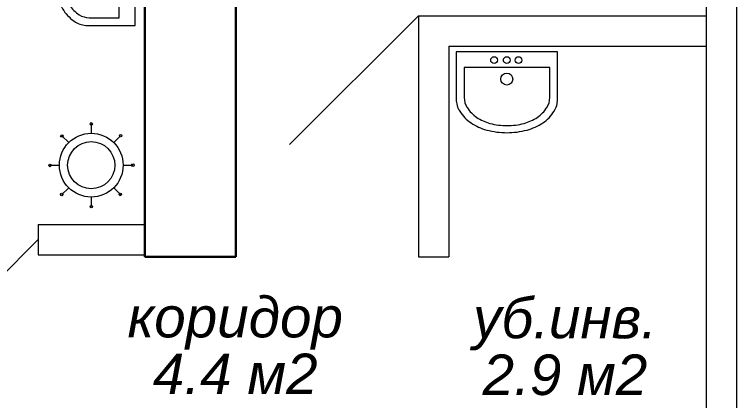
# Model space of a CAD drawing. Header units: metres. Extents: x 14591 to 15202, y 5442 to 5571.
# Drawn here: x 15082.164 to 15085.727, y 5498.006 to 5499.912 of the extents above; entities that cross this region are included whole.
import ezdxf

# ---------------------------------------------------------------- set-up
doc = ezdxf.new("R2010")
doc.units = ezdxf.units.M
doc.header["$MEASUREMENT"] = 0
doc.layers.add('Стены', color=7, linetype='Continuous', lineweight=13)
doc.styles.add('Style-Arial IF', font='ariali.ttf')

# ---------------------------------------------------------------- blocks, each defined once
blk = doc.blocks.new('ум6')
at = {"layer": 'Стены', "color": 7, "linetype": 'Continuous', "lineweight": 0}
for p, q in [((-0.3251, 0), (-0.3251, -0.3056)), ((0.3251, 0), (-0.3251, 0)), ((0.3251, -0.3056), (0.3251, 0)), ((-0.2736, -0.1025), (-0.2736, -0.2938)), ((0.275, -0.1025), (-0.2736, -0.1025)), ((0.275, -0.2938), (0.275, -0.1025))]:
    blk.add_line(p, q, dxfattribs=at)
for centre, radius in [((-0.0823, -0.0542), 0.0217), ((-0.0007, -0.0542), 0.0217), ((0.0743, -0.0542), 0.0217), ((-0.0007, -0.1758), 0.0383)]:
    blk.add_circle(centre, radius, dxfattribs=at)
for centre, radius, start, end in [((-0.1804, -0.3056), 0.1447, 180, 212.1154), ((-0.1515, -0.2938), 0.1221, 180, 212.1154), ((0.1529, -0.2938), 0.1221, 327.8846, 0), ((0.1804, -0.3056), 0.1447, 327.8846, 0), ((-0.0786, -0.248), 0.2081, 212.1154, 236.5784), ((0.08, -0.248), 0.2081, 303.4216, 327.8846), ((-0.094, -0.2514), 0.2467, 212.1154, 236.5784), ((0.094, -0.2514), 0.2467, 303.4216, 327.8846), ((-0.0372, -0.1654), 0.3498, 236.5784, 254.7118), ((-0.0307, -0.1754), 0.2951, 236.5784, 254.7118), ((0.0007, -0.0606), 0.4142, 254.7118, 270), ((0.0007, -0.0606), 0.4142, 270, 285.2882), ((0.0321, -0.1754), 0.2951, 285.2882, 303.4216), ((0.0372, -0.1654), 0.3498, 285.2882, 303.4216), ((0, -0.0292), 0.491, 254.7118, 270), ((0, -0.0292), 0.491, 270, 285.2882)]:
    blk.add_arc(centre, radius, start, end, dxfattribs=at)
blk = doc.blocks.new('*U132')
at = {"color": 7, "linetype": 'Continuous', "lineweight": 0}
for p, q in [((-0.0007, 0.2052), (-0.0007, 0.1578)), ((-0.0007, 0.2052), (-0.0007, 0.1578)), ((-0.1455, 0.1452), (-0.112, 0.1117)), ((-0.1455, 0.1452), (-0.112, 0.1117)), ((0.144, 0.1452), (0.1105, 0.1117)), ((0.144, 0.1452), (0.1105, 0.1117)), ((-0.2055, 0.0004), (-0.1581, 0.0004)), ((-0.2055, 0.0004), (-0.1581, 0.0004)), ((0.1566, 0.0004), (0.204, 0.0004)), ((0.1566, 0.0004), (0.204, 0.0004)), ((-0.112, -0.1108), (-0.1455, -0.1444)), ((-0.112, -0.1108), (-0.1455, -0.1444)), ((0.1105, -0.1108), (0.144, -0.1444)), ((0.1105, -0.1108), (0.144, -0.1444)), ((-0.0007, -0.1569), (-0.0007, -0.2043)), ((-0.0007, -0.1569), (-0.0007, -0.2043))]:
    blk.add_line(p, q, dxfattribs=at)
at = {"color": 7, "linetype": 'Continuous', "lineweight": 0, "flags": 128}
for points in [[(-0.0067, 0.2042, -1), (0.0056, 0.2042, -1), (-0.0067, 0.2042)], [(-0.0067, 0.2042, -1), (0.0056, 0.2042, -1), (-0.0067, 0.2042)], [(-0.1517, 0.1447, -1), (-0.1394, 0.1447, -1), (-0.1517, 0.1447)], [(-0.1517, 0.1447, -1), (-0.1394, 0.1447, -1), (-0.1517, 0.1447)], [(0.1382, 0.1461, -1), (0.1505, 0.1461, -1), (0.1382, 0.1461)], [(0.1382, 0.1461, -1), (0.1505, 0.1461, -1), (0.1382, 0.1461)], [(-0.2107, -0.0008, -1), (-0.1984, -0.0008, -1), (-0.2107, -0.0008)], [(-0.2107, -0.0008, -1), (-0.1984, -0.0008, -1), (-0.2107, -0.0008)], [(0.1984, 0.0006, -1), (0.2107, 0.0006, -1), (0.1984, 0.0006)], [(0.1984, 0.0006, -1), (0.2107, 0.0006, -1), (0.1984, 0.0006)], [(-0.1524, -0.1443, -1), (-0.1402, -0.1443, -1), (-0.1524, -0.1443)], [(-0.1524, -0.1443, -1), (-0.1402, -0.1443, -1), (-0.1524, -0.1443)], [(0.1366, -0.1439, -1), (0.1489, -0.1439, -1), (0.1366, -0.1439)], [(0.1366, -0.1439, -1), (0.1489, -0.1439, -1), (0.1366, -0.1439)], [(-0.0066, -0.2042, -1), (0.0056, -0.2042, -1), (-0.0066, -0.2042)], [(-0.0066, -0.2042, -1), (0.0056, -0.2042, -1), (-0.0066, -0.2042)]]:
    blk.add_lwpolyline(points, format="xyb", dxfattribs=at)
at = {"color": 7, "linetype": 'Continuous', "lineweight": 0}
for radius in [0.1573, 0.1573, 0.1164]:
    blk.add_circle((-0.0007, 0.0004), radius, dxfattribs=at)

msp = doc.modelspace()

# ---------------------------------------------------------------- linework, layer by layer
at = {"layer": 'Стены', "color": 7, "linetype": 'Continuous', "lineweight": 30}
for p, q in [((15082.80698868, 5502.57547989), (15082.80698868, 5498.71547989)), ((15083.25698868, 5502.57547989), (15083.25698868, 5498.71547989)), ((15082.80698868, 5498.71547989), (15083.25698868, 5498.71547989))]:
    msp.add_line(p, q, dxfattribs=at)
at = {"layer": 'Стены', "color": 7, "linetype": 'Continuous', "lineweight": 13}
for p, q in [((15085.57698868, 5500.37547989), (15085.57698868, 5497.45547989)), ((15085.72698868, 5500.37547989), (15085.72698868, 5497.45547989)), ((15084.15698868, 5499.90547989), (15084.15698868, 5498.71547989)), ((15084.15698868, 5499.90547989), (15085.57698868, 5499.90547989)), ((15084.30698868, 5499.75547989), (15085.57698868, 5499.75547989)), ((15084.30698868, 5499.75547989), (15084.30698868, 5498.71547989)), ((15082.28062305, 5498.87547989), (15082.28062305, 5498.72547989)), ((15082.28062305, 5498.87547989), (15082.80698868, 5498.87547989)), ((15082.28062305, 5498.72547989), (15082.80698868, 5498.72547989)), ((15084.15698868, 5498.71547989), (15084.30698868, 5498.71547989))]:
    msp.add_line(p, q, dxfattribs=at)
at = {"layer": 'Стены', "color": 7, "linetype": 'Continuous', "lineweight": 0}
for p, q in [((15084.15698868, 5499.90547989), (15083.52059258, 5499.26908379)), ((15082.28062305, 5498.80047989), (15081.64422694, 5498.16408379))]:
    msp.add_line(p, q, dxfattribs=at)

# ---------------------------------------------------------------- block references
at = {"color": 7, "linetype": 'Continuous', "lineweight": 0}
msp.add_blockref('*U132', (15082.54343274, 5499.16708031), dxfattribs=at)
at = {"layer": 'Стены', "color": 7, "linetype": 'Continuous', "lineweight": 0, "xscale": 0.7689468503965201, "yscale": 0.7689468503965201, "zscale": 0.7689468503965201, "rotation": 270}
msp.add_blockref('ум6', (15082.75907245, 5500.10701994), dxfattribs=at)
at = {"layer": 'Стены', "color": 7, "linetype": 'Continuous', "lineweight": 0, "xscale": 0.7689468503965201, "yscale": 0.7689468503965201, "zscale": 0.7689468503965201}
msp.add_blockref('ум6', (15084.59371586, 5499.72779381), dxfattribs=at)

# ---------------------------------------------------------------- texts
at = {"color": 7, "linetype": 'Continuous', "lineweight": 13, "char_height": 0.2, "attachment_point": 5, "line_spacing_factor": 0.84, "style": 'Style-Arial IF'}
for s, insert in [('коридор\\P4.4 м2', (15083.25320614, 5498.27738908)), ('уб.инв.\\P2.9 м2\\P', (15084.8803554, 5498.27170376))]:
    msp.add_mtext(s, dxfattribs=dict(at, insert=insert))

doc.saveas('drawing.dxf')
